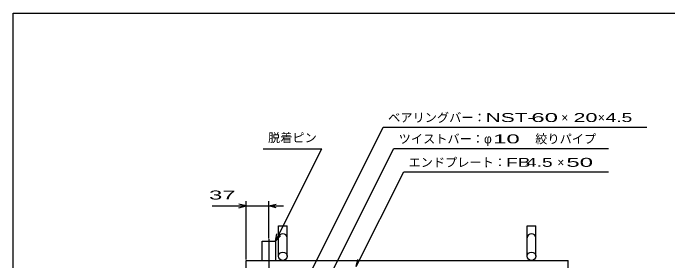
# Model space of a CAD drawing. Units: millimetres, scale not verified. Extents: x -1456 to 1385, y -1026 to 843.
# Drawn here: x -1383 to -309, y 436 to 843 of the extents above; entities that cross this region are included whole.
import ezdxf
from ezdxf.enums import TextEntityAlignment as Align

# ---------------------------------------------------------------- set-up
doc = ezdxf.new("R2010")
doc.units = ezdxf.units.MM
doc.header["$LTSCALE"] = 8
doc.linetypes.add('LONG_DASHED_DOTTED', pattern=[15.25, 12, -1.5, 0.25, -1.5])
for name, color, linetype, lineweight in [('0_2', 150, 'Continuous', 25), ('19', 6, 'Continuous', 25), ('22', 2, 'Continuous', 25)]:
    doc.layers.add(name, color=color, linetype=linetype, lineweight=lineweight)
doc.styles.add('ベクトル', font='')
doc.styles.get('ベクトル').set_extended_font_data('ベクトル')

msp = doc.modelspace()

# ---------------------------------------------------------------- linework, layer by layer
at = {"layer": '0_2'}
for p, q in [((-1383.2, -917.2), (-1383.2, 842.8)), ((-1383.2, 842.8), (1384.8, 842.8))]:
    msp.add_line(p, q, dxfattribs=at)
at = {"layer": '19'}
for p, q in [((-947.8, 443.8), (-947.8, 493.8)), ((-947.8, 493.8), (-933.8, 493.8)), ((-933.8, 443.8), (-933.8, 493.8)), ((-539.8, 443.8), (-539.8, 493.8)), ((-539.8, 493.8), (-525.8, 493.8)), ((-525.8, 443.8), (-525.8, 493.8)), ((-974.8, 436.8), (-974.8, 468.8)), ((-974.8, 468.8), (-952.8, 468.8)), ((-952.8, 468.8), (-952.8, 436.8)), ((-1000.8, 436.8), (-472.8, 436.8)), ((-1000.8, -183.2), (-1000.8, 436.8)), ((-472.8, -183.2), (-472.8, 436.8))]:
    msp.add_line(p, q, dxfattribs=at)
at = {"layer": '19', "linetype": 'LONG_DASHED_DOTTED'}
msp.add_line((-963.8, 471.8), (-963.8, 403.8), dxfattribs=at)
at = {"layer": '19'}
for centre in [(-940.8, 443.8), (-532.8, 443.8)]:
    msp.add_circle(centre, 7, dxfattribs=at)
for centre in [(-940.8, 473.8), (-532.8, 473.8)]:
    msp.add_arc(centre, 7, 0, 180, dxfattribs=at)
at = {"layer": '22', "color": 4}
for p, q in [((-963.8, 280.3), (-776.05, 655.8)), ((-776.05, 655.8), (-344.05, 655.8)), ((-973.05, 620.3), (-877.05, 620.3)), ((-952.8, 468.8), (-877.05, 620.3)), ((-904.05, 330.3), (-758.8, 620.8)), ((-758.8, 620.8), (-406.8, 620.8)), ((-820.35, 426.8), (-742.6, 582.3)), ((-742.6, 582.3), (-406.6, 582.3)), ((-1056.8, 526.3), (-1000.8, 526.3)), ((-1000.8, 526.3), (-1012.8, 529.5)), ((-1012.8, 523.1), (-1000.8, 526.3)), ((-1000.8, 438.3), (-1000.8, 534.3)), ((-1000.8, 526.3), (-963.8, 526.3)), ((-963.8, 472.8), (-963.8, 534.3)), ((-963.8, 526.3), (-951.8, 529.5)), ((-951.8, 523.1), (-963.8, 526.3)), ((-963.8, 526.3), (-939.8, 526.3)), ((-952.8, 468.8), (-950.4, 480.48)), ((-952.8, 468.8), (-944.8, 477.6)), ((-820.35, 426.8), (-817.95, 438.48))]:
    msp.add_line(p, q, dxfattribs=at)

# ---------------------------------------------------------------- texts
at = {"layer": '22', "style": 'ベクトル'}
for s, p in [('ベアリングバー：', (-768.05, 671.4)), ('×', (-484.05, 671.4)), ('×', (-424.05, 671.4)), ('脱着ピン', (-965.05, 638.3)), ('ツイストバー：', (-750.8, 636.4)), ('絞りパイプ', (-526.8, 636.4)), ('φ', (-610.8, 636.4)), ('エンドプレート：', (-734.6, 597.9)), ('×', (-490.6, 597.9))]:
    msp.add_text(s, height=14.66, dxfattribs=at).set_placement(p, align=Align.MIDDLE_LEFT)
for s, width, p in [('NST-', 1.75, (-608.05, 671.4)), (' 60 ', 2, (-544.05, 671.4)), ('20', 1.8, (-464.05, 671.4)), (' 4.5 ', 1.6, (-420.05, 671.4)), (' 10 ', 2, (-606.8, 636.4)), ('FB', 1.6, (-574.6, 597.9)), (' 4.5 ', 1.6, (-550.6, 597.9)), (' 50 ', 2, (-486.6, 597.9)), (' 37 ', 2, (-1072.8, 544.3))]:
    msp.add_text(s, height=14.66, dxfattribs=dict(at, width=width)).set_placement(p, align=Align.MIDDLE_LEFT)

doc.saveas('drawing.dxf')
